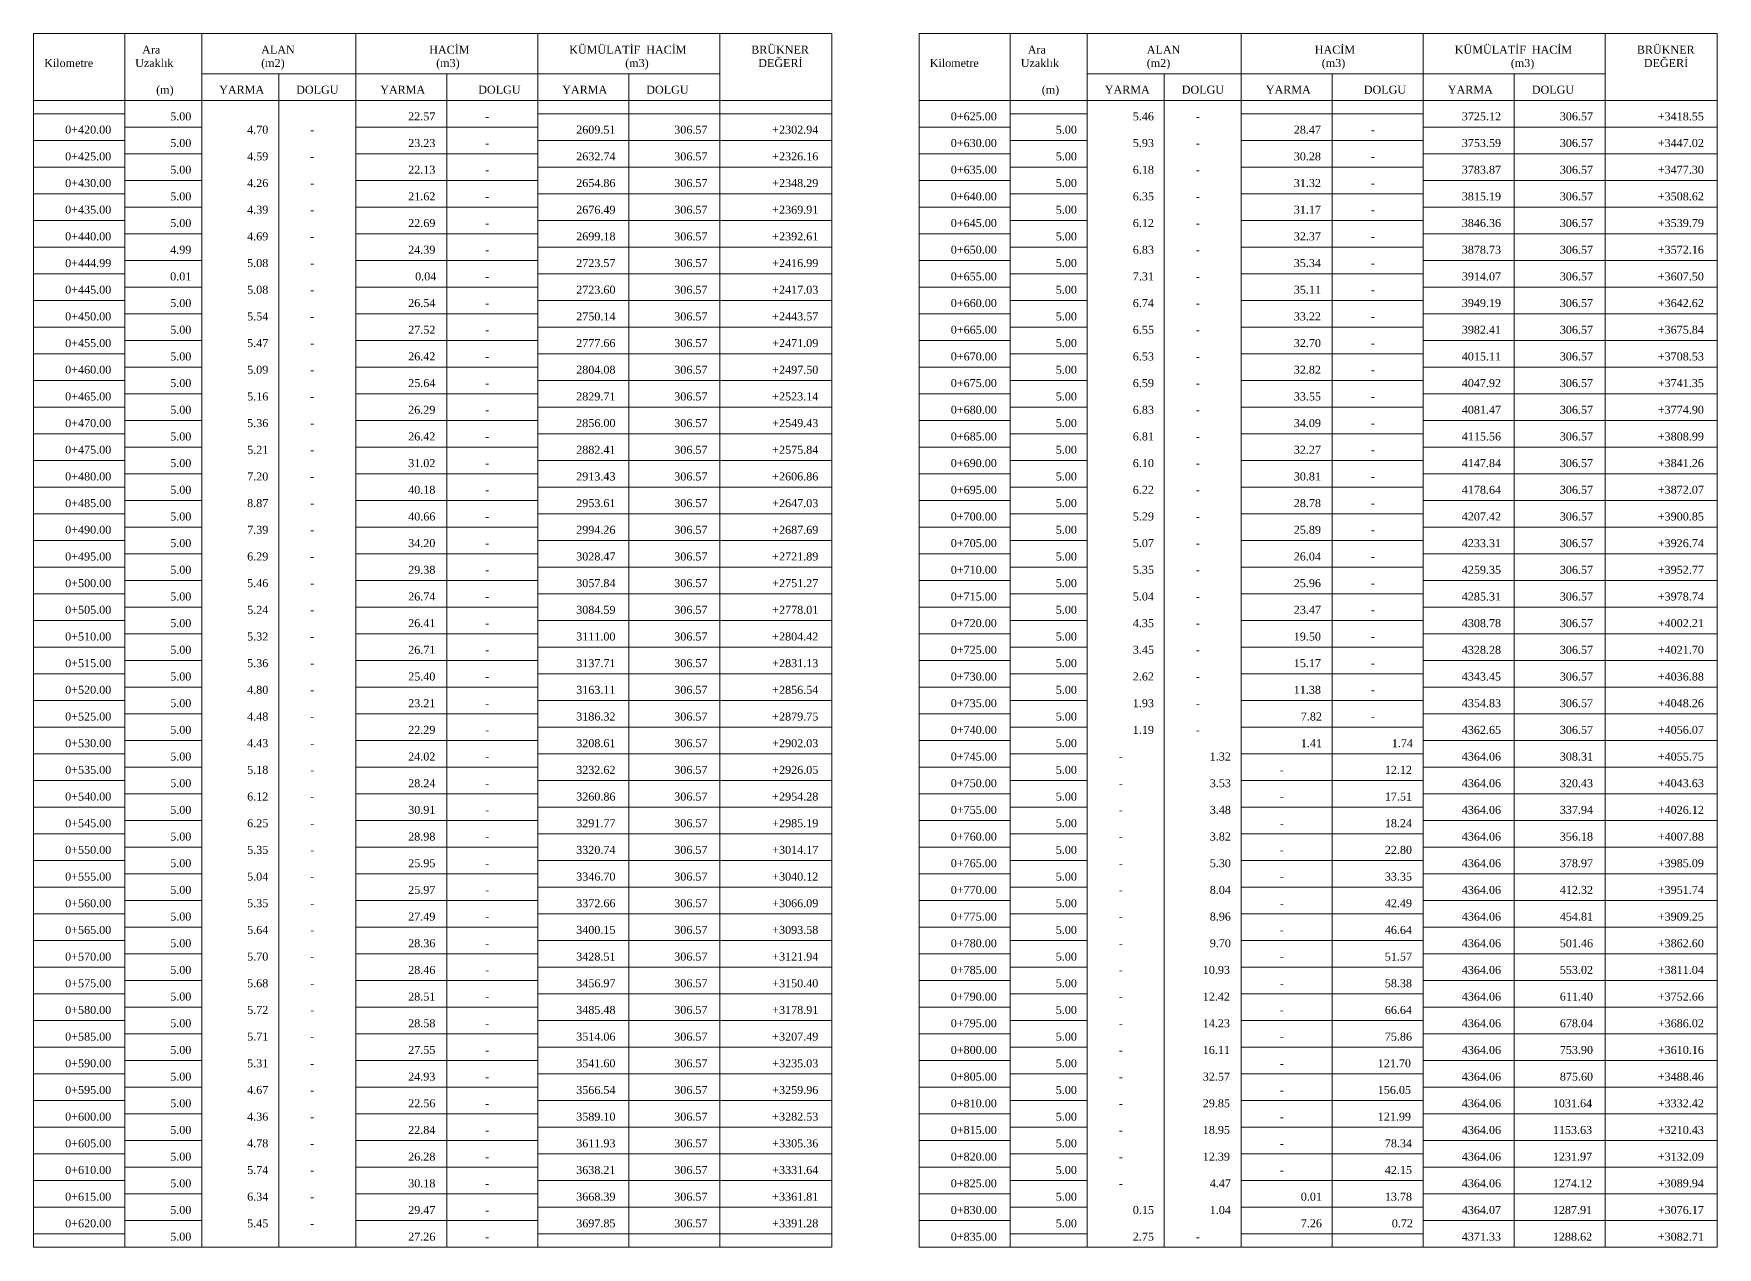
# Model space of a CAD drawing. Header units: metres. Extents: x 478603 to 489313, y 4282657 to 4289463.
# Drawn here: x 485288.6 to 485604.2, y 4286408.9 to 4286636.4 of the extents above; entities that cross this region are included whole.
import ezdxf

# ---------------------------------------------------------------- set-up
doc = ezdxf.new("R2010")
doc.units = ezdxf.units.M
for name, color, linetype, lineweight in [('TB_C', 96, 'Continuous', 0), ('TB_M', 18, 'Continuous', 0), ('TB_R', 1, 'Continuous', 0)]:
    doc.layers.add(name, color=color, linetype=linetype, lineweight=lineweight)
doc.styles.get("Standard").update_dxf_attribs({"font": 'times.ttf'})

msp = doc.modelspace()

# ---------------------------------------------------------------- linework, layer by layer
at = {"layer": 'TB_C'}
for p, q in [((485288.57, 4286636.44), (485438.2, 4286636.44)), ((485288.57, 4286636.44), (485288.57, 4286408.94)), ((485305.64, 4286636.44), (485305.64, 4286408.94)), ((485320.07, 4286636.44), (485320.07, 4286408.94)), ((485348.95, 4286636.44), (485348.95, 4286408.94)), ((485383.07, 4286636.44), (485383.07, 4286408.94)), ((485417.2, 4286636.44), (485417.2, 4286408.94)), ((485438.2, 4286636.44), (485438.2, 4286408.94)), ((485454.6, 4286636.44), (485604.23, 4286636.44)), ((485454.6, 4286636.44), (485454.6, 4286408.94)), ((485471.67, 4286636.44), (485471.67, 4286408.94)), ((485486.1, 4286636.44), (485486.1, 4286408.94)), ((485514.98, 4286636.44), (485514.98, 4286408.94)), ((485549.1, 4286636.44), (485549.1, 4286408.94)), ((485583.23, 4286636.44), (485583.23, 4286408.94)), ((485604.23, 4286636.44), (485604.23, 4286408.94)), ((485320.07, 4286628.94), (485417.2, 4286628.94)), ((485334.51, 4286628.94), (485334.51, 4286408.94)), ((485366.01, 4286628.94), (485366.01, 4286408.94)), ((485400.14, 4286628.94), (485400.14, 4286408.94)), ((485486.1, 4286628.94), (485583.23, 4286628.94)), ((485500.54, 4286628.94), (485500.54, 4286408.94)), ((485532.04, 4286628.94), (485532.04, 4286408.94)), ((485566.17, 4286628.94), (485566.17, 4286408.94)), ((485288.57, 4286623.94), (485438.2, 4286623.94)), ((485288.57, 4286621.44), (485305.64, 4286621.44)), ((485383.07, 4286621.44), (485438.2, 4286621.44)), ((485454.6, 4286623.94), (485604.23, 4286623.94)), ((485471.67, 4286621.44), (485486.1, 4286621.44)), ((485514.98, 4286621.44), (485549.1, 4286621.44)), ((485305.64, 4286618.94), (485320.07, 4286618.94)), ((485348.95, 4286618.94), (485383.07, 4286618.94)), ((485454.6, 4286618.94), (485471.67, 4286618.94)), ((485549.1, 4286618.94), (485604.23, 4286618.94)), ((485288.57, 4286616.44), (485305.64, 4286616.44)), ((485383.07, 4286616.44), (485438.2, 4286616.44)), ((485471.67, 4286616.44), (485486.1, 4286616.44)), ((485514.98, 4286616.44), (485549.1, 4286616.44)), ((485305.64, 4286613.94), (485320.07, 4286613.94)), ((485348.95, 4286613.94), (485383.07, 4286613.94)), ((485454.6, 4286613.94), (485471.67, 4286613.94)), ((485549.1, 4286613.94), (485604.23, 4286613.94)), ((485288.57, 4286611.44), (485305.64, 4286611.44)), ((485305.64, 4286608.94), (485320.07, 4286608.94)), ((485348.95, 4286608.94), (485383.07, 4286608.94)), ((485383.07, 4286611.44), (485438.2, 4286611.44)), ((485454.6, 4286608.94), (485471.67, 4286608.94)), ((485471.67, 4286611.44), (485486.1, 4286611.44)), ((485514.98, 4286611.44), (485549.1, 4286611.44)), ((485549.1, 4286608.94), (485604.23, 4286608.94)), ((485288.57, 4286606.44), (485305.64, 4286606.44)), ((485383.07, 4286606.44), (485438.2, 4286606.44)), ((485471.67, 4286606.44), (485486.1, 4286606.44)), ((485514.98, 4286606.44), (485549.1, 4286606.44)), ((485305.64, 4286603.94), (485320.07, 4286603.94)), ((485348.95, 4286603.94), (485383.07, 4286603.94)), ((485454.6, 4286603.94), (485471.67, 4286603.94)), ((485549.1, 4286603.94), (485604.23, 4286603.94)), ((485288.57, 4286601.44), (485305.64, 4286601.44)), ((485383.07, 4286601.44), (485438.2, 4286601.44)), ((485471.67, 4286601.44), (485486.1, 4286601.44)), ((485514.98, 4286601.44), (485549.1, 4286601.44)), ((485288.57, 4286596.44), (485305.64, 4286596.44)), ((485305.64, 4286598.94), (485320.07, 4286598.94)), ((485348.95, 4286598.94), (485383.07, 4286598.94)), ((485383.07, 4286596.44), (485438.2, 4286596.44)), ((485454.6, 4286598.94), (485471.67, 4286598.94)), ((485471.67, 4286596.44), (485486.1, 4286596.44)), ((485514.98, 4286596.44), (485549.1, 4286596.44)), ((485549.1, 4286598.94), (485604.23, 4286598.94)), ((485305.64, 4286593.94), (485320.07, 4286593.94)), ((485348.95, 4286593.94), (485383.07, 4286593.94)), ((485454.6, 4286593.94), (485471.67, 4286593.94)), ((485549.1, 4286593.94), (485604.23, 4286593.94)), ((485288.57, 4286591.44), (485305.64, 4286591.44)), ((485383.07, 4286591.44), (485438.2, 4286591.44)), ((485471.67, 4286591.44), (485486.1, 4286591.44)), ((485514.98, 4286591.44), (485549.1, 4286591.44)), ((485305.64, 4286588.94), (485320.07, 4286588.94)), ((485348.95, 4286588.94), (485383.07, 4286588.94)), ((485454.6, 4286588.94), (485471.67, 4286588.94)), ((485549.1, 4286588.94), (485604.23, 4286588.94)), ((485288.57, 4286586.44), (485305.64, 4286586.44)), ((485305.64, 4286583.94), (485320.07, 4286583.94)), ((485348.95, 4286583.94), (485383.07, 4286583.94)), ((485383.07, 4286586.44), (485438.2, 4286586.44)), ((485454.6, 4286583.94), (485471.67, 4286583.94)), ((485471.67, 4286586.44), (485486.1, 4286586.44)), ((485514.98, 4286586.44), (485549.1, 4286586.44)), ((485549.1, 4286583.94), (485604.23, 4286583.94)), ((485288.57, 4286581.44), (485305.64, 4286581.44)), ((485383.07, 4286581.44), (485438.2, 4286581.44)), ((485471.67, 4286581.44), (485486.1, 4286581.44)), ((485514.98, 4286581.44), (485549.1, 4286581.44)), ((485305.64, 4286578.94), (485320.07, 4286578.94)), ((485348.95, 4286578.94), (485383.07, 4286578.94)), ((485454.6, 4286578.94), (485471.67, 4286578.94)), ((485549.1, 4286578.94), (485604.23, 4286578.94)), ((485288.57, 4286576.44), (485305.64, 4286576.44)), ((485383.07, 4286576.44), (485438.2, 4286576.44)), ((485471.67, 4286576.44), (485486.1, 4286576.44)), ((485514.98, 4286576.44), (485549.1, 4286576.44)), ((485288.57, 4286571.44), (485305.64, 4286571.44)), ((485305.64, 4286573.94), (485320.07, 4286573.94)), ((485348.95, 4286573.94), (485383.07, 4286573.94)), ((485383.07, 4286571.44), (485438.2, 4286571.44)), ((485454.6, 4286573.94), (485471.67, 4286573.94)), ((485471.67, 4286571.44), (485486.1, 4286571.44)), ((485514.98, 4286571.44), (485549.1, 4286571.44)), ((485549.1, 4286573.94), (485604.23, 4286573.94)), ((485305.64, 4286568.94), (485320.07, 4286568.94)), ((485348.95, 4286568.94), (485383.07, 4286568.94)), ((485454.6, 4286568.94), (485471.67, 4286568.94)), ((485549.1, 4286568.94), (485604.23, 4286568.94)), ((485288.57, 4286566.44), (485305.64, 4286566.44)), ((485383.07, 4286566.44), (485438.2, 4286566.44)), ((485471.67, 4286566.44), (485486.1, 4286566.44)), ((485514.98, 4286566.44), (485549.1, 4286566.44)), ((485288.57, 4286561.44), (485305.64, 4286561.44)), ((485305.64, 4286563.94), (485320.07, 4286563.94)), ((485348.95, 4286563.94), (485383.07, 4286563.94)), ((485383.07, 4286561.44), (485438.2, 4286561.44)), ((485454.6, 4286563.94), (485471.67, 4286563.94)), ((485471.67, 4286561.44), (485486.1, 4286561.44)), ((485514.98, 4286561.44), (485549.1, 4286561.44)), ((485549.1, 4286563.94), (485604.23, 4286563.94)), ((485305.64, 4286558.94), (485320.07, 4286558.94)), ((485348.95, 4286558.94), (485383.07, 4286558.94)), ((485454.6, 4286558.94), (485471.67, 4286558.94)), ((485549.1, 4286558.94), (485604.23, 4286558.94)), ((485288.57, 4286556.44), (485305.64, 4286556.44)), ((485383.07, 4286556.44), (485438.2, 4286556.44)), ((485471.67, 4286556.44), (485486.1, 4286556.44)), ((485514.98, 4286556.44), (485549.1, 4286556.44)), ((485305.64, 4286553.94), (485320.07, 4286553.94)), ((485348.95, 4286553.94), (485383.07, 4286553.94)), ((485454.6, 4286553.94), (485471.67, 4286553.94)), ((485549.1, 4286553.94), (485604.23, 4286553.94)), ((485288.57, 4286551.44), (485305.64, 4286551.44)), ((485305.64, 4286548.94), (485320.07, 4286548.94)), ((485348.95, 4286548.94), (485383.07, 4286548.94)), ((485383.07, 4286551.44), (485438.2, 4286551.44)), ((485454.6, 4286548.94), (485471.67, 4286548.94)), ((485471.67, 4286551.44), (485486.1, 4286551.44)), ((485514.98, 4286551.44), (485549.1, 4286551.44)), ((485549.1, 4286548.94), (485604.23, 4286548.94)), ((485288.57, 4286546.44), (485305.64, 4286546.44)), ((485383.07, 4286546.44), (485438.2, 4286546.44)), ((485471.67, 4286546.44), (485486.1, 4286546.44)), ((485514.98, 4286546.44), (485549.1, 4286546.44)), ((485305.64, 4286543.94), (485320.07, 4286543.94)), ((485348.95, 4286543.94), (485383.07, 4286543.94)), ((485454.6, 4286543.94), (485471.67, 4286543.94)), ((485549.1, 4286543.94), (485604.23, 4286543.94)), ((485288.57, 4286541.44), (485305.64, 4286541.44)), ((485383.07, 4286541.44), (485438.2, 4286541.44)), ((485471.67, 4286541.44), (485486.1, 4286541.44)), ((485514.98, 4286541.44), (485549.1, 4286541.44)), ((485288.57, 4286536.44), (485305.64, 4286536.44)), ((485305.64, 4286538.94), (485320.07, 4286538.94)), ((485348.95, 4286538.94), (485383.07, 4286538.94)), ((485383.07, 4286536.44), (485438.2, 4286536.44)), ((485454.6, 4286538.94), (485471.67, 4286538.94)), ((485471.67, 4286536.44), (485486.1, 4286536.44)), ((485514.98, 4286536.44), (485549.1, 4286536.44)), ((485549.1, 4286538.94), (485604.23, 4286538.94)), ((485305.64, 4286533.94), (485320.07, 4286533.94)), ((485348.95, 4286533.94), (485383.07, 4286533.94)), ((485454.6, 4286533.94), (485471.67, 4286533.94)), ((485549.1, 4286533.94), (485604.23, 4286533.94)), ((485288.57, 4286531.44), (485305.64, 4286531.44)), ((485383.07, 4286531.44), (485438.2, 4286531.44)), ((485471.67, 4286531.44), (485486.1, 4286531.44)), ((485514.98, 4286531.44), (485549.1, 4286531.44)), ((485305.64, 4286528.94), (485320.07, 4286528.94)), ((485348.95, 4286528.94), (485383.07, 4286528.94)), ((485454.6, 4286528.94), (485471.67, 4286528.94)), ((485549.1, 4286528.94), (485604.23, 4286528.94)), ((485288.57, 4286526.44), (485305.64, 4286526.44)), ((485305.64, 4286523.94), (485320.07, 4286523.94)), ((485348.95, 4286523.94), (485383.07, 4286523.94)), ((485383.07, 4286526.44), (485438.2, 4286526.44)), ((485454.6, 4286523.94), (485471.67, 4286523.94)), ((485471.67, 4286526.44), (485486.1, 4286526.44)), ((485514.98, 4286526.44), (485549.1, 4286526.44)), ((485549.1, 4286523.94), (485604.23, 4286523.94)), ((485288.57, 4286521.44), (485305.64, 4286521.44)), ((485383.07, 4286521.44), (485438.2, 4286521.44)), ((485471.67, 4286521.44), (485486.1, 4286521.44)), ((485514.98, 4286521.44), (485549.1, 4286521.44)), ((485305.64, 4286518.94), (485320.07, 4286518.94)), ((485348.95, 4286518.94), (485383.07, 4286518.94)), ((485454.6, 4286518.94), (485471.67, 4286518.94)), ((485549.1, 4286518.94), (485604.23, 4286518.94)), ((485288.57, 4286516.44), (485305.64, 4286516.44)), ((485383.07, 4286516.44), (485438.2, 4286516.44)), ((485471.67, 4286516.44), (485486.1, 4286516.44)), ((485514.98, 4286516.44), (485549.1, 4286516.44)), ((485288.57, 4286511.44), (485305.64, 4286511.44)), ((485305.64, 4286513.94), (485320.07, 4286513.94)), ((485348.95, 4286513.94), (485383.07, 4286513.94)), ((485383.07, 4286511.44), (485438.2, 4286511.44)), ((485454.6, 4286513.94), (485471.67, 4286513.94)), ((485471.67, 4286511.44), (485486.1, 4286511.44)), ((485514.98, 4286511.44), (485549.1, 4286511.44)), ((485549.1, 4286513.94), (485604.23, 4286513.94)), ((485305.64, 4286508.94), (485320.07, 4286508.94)), ((485348.95, 4286508.94), (485383.07, 4286508.94)), ((485454.6, 4286508.94), (485471.67, 4286508.94)), ((485549.1, 4286508.94), (485604.23, 4286508.94)), ((485288.57, 4286506.44), (485305.64, 4286506.44)), ((485383.07, 4286506.44), (485438.2, 4286506.44)), ((485471.67, 4286506.44), (485486.1, 4286506.44)), ((485514.98, 4286506.44), (485549.1, 4286506.44)), ((485288.57, 4286501.44), (485305.64, 4286501.44)), ((485305.64, 4286503.94), (485320.07, 4286503.94)), ((485348.95, 4286503.94), (485383.07, 4286503.94)), ((485383.07, 4286501.44), (485438.2, 4286501.44)), ((485454.6, 4286503.94), (485471.67, 4286503.94)), ((485471.67, 4286501.44), (485486.1, 4286501.44)), ((485514.98, 4286501.44), (485549.1, 4286501.44)), ((485549.1, 4286503.94), (485604.23, 4286503.94)), ((485305.64, 4286498.94), (485320.07, 4286498.94)), ((485348.95, 4286498.94), (485383.07, 4286498.94)), ((485454.6, 4286498.94), (485471.67, 4286498.94)), ((485549.1, 4286498.94), (485604.23, 4286498.94)), ((485288.57, 4286496.44), (485305.64, 4286496.44)), ((485383.07, 4286496.44), (485438.2, 4286496.44)), ((485471.67, 4286496.44), (485486.1, 4286496.44)), ((485514.98, 4286496.44), (485549.1, 4286496.44)), ((485305.64, 4286493.94), (485320.07, 4286493.94)), ((485348.95, 4286493.94), (485383.07, 4286493.94)), ((485454.6, 4286493.94), (485471.67, 4286493.94)), ((485549.1, 4286493.94), (485604.23, 4286493.94)), ((485288.57, 4286491.44), (485305.64, 4286491.44)), ((485305.64, 4286488.94), (485320.07, 4286488.94)), ((485348.95, 4286488.94), (485383.07, 4286488.94)), ((485383.07, 4286491.44), (485438.2, 4286491.44)), ((485454.6, 4286488.94), (485471.67, 4286488.94)), ((485471.67, 4286491.44), (485486.1, 4286491.44)), ((485514.98, 4286491.44), (485549.1, 4286491.44)), ((485549.1, 4286488.94), (485604.23, 4286488.94)), ((485288.57, 4286486.44), (485305.64, 4286486.44)), ((485383.07, 4286486.44), (485438.2, 4286486.44)), ((485471.67, 4286486.44), (485486.1, 4286486.44)), ((485514.98, 4286486.44), (485549.1, 4286486.44)), ((485305.64, 4286483.94), (485320.07, 4286483.94)), ((485348.95, 4286483.94), (485383.07, 4286483.94)), ((485454.6, 4286483.94), (485471.67, 4286483.94)), ((485549.1, 4286483.94), (485604.23, 4286483.94)), ((485288.57, 4286481.44), (485305.64, 4286481.44)), ((485383.07, 4286481.44), (485438.2, 4286481.44)), ((485471.67, 4286481.44), (485486.1, 4286481.44)), ((485514.98, 4286481.44), (485549.1, 4286481.44)), ((485288.57, 4286476.44), (485305.64, 4286476.44)), ((485305.64, 4286478.94), (485320.07, 4286478.94)), ((485348.95, 4286478.94), (485383.07, 4286478.94)), ((485383.07, 4286476.44), (485438.2, 4286476.44)), ((485454.6, 4286478.94), (485471.67, 4286478.94)), ((485471.67, 4286476.44), (485486.1, 4286476.44)), ((485514.98, 4286476.44), (485549.1, 4286476.44)), ((485549.1, 4286478.94), (485604.23, 4286478.94)), ((485305.64, 4286473.94), (485320.07, 4286473.94)), ((485348.95, 4286473.94), (485383.07, 4286473.94)), ((485454.6, 4286473.94), (485471.67, 4286473.94)), ((485549.1, 4286473.94), (485604.23, 4286473.94)), ((485288.57, 4286471.44), (485305.64, 4286471.44)), ((485383.07, 4286471.44), (485438.2, 4286471.44)), ((485471.67, 4286471.44), (485486.1, 4286471.44)), ((485514.98, 4286471.44), (485549.1, 4286471.44)), ((485305.64, 4286468.94), (485320.07, 4286468.94)), ((485348.95, 4286468.94), (485383.07, 4286468.94)), ((485454.6, 4286468.94), (485471.67, 4286468.94)), ((485549.1, 4286468.94), (485604.23, 4286468.94)), ((485288.57, 4286466.44), (485305.64, 4286466.44)), ((485305.64, 4286463.94), (485320.07, 4286463.94)), ((485348.95, 4286463.94), (485383.07, 4286463.94)), ((485383.07, 4286466.44), (485438.2, 4286466.44)), ((485454.6, 4286463.94), (485471.67, 4286463.94)), ((485471.67, 4286466.44), (485486.1, 4286466.44)), ((485514.98, 4286466.44), (485549.1, 4286466.44)), ((485549.1, 4286463.94), (485604.23, 4286463.94)), ((485288.57, 4286461.44), (485305.64, 4286461.44)), ((485383.07, 4286461.44), (485438.2, 4286461.44)), ((485471.67, 4286461.44), (485486.1, 4286461.44)), ((485514.98, 4286461.44), (485549.1, 4286461.44)), ((485305.64, 4286458.94), (485320.07, 4286458.94)), ((485348.95, 4286458.94), (485383.07, 4286458.94)), ((485454.6, 4286458.94), (485471.67, 4286458.94)), ((485549.1, 4286458.94), (485604.23, 4286458.94)), ((485288.57, 4286456.44), (485305.64, 4286456.44)), ((485383.07, 4286456.44), (485438.2, 4286456.44)), ((485471.67, 4286456.44), (485486.1, 4286456.44)), ((485514.98, 4286456.44), (485549.1, 4286456.44)), ((485288.57, 4286451.44), (485305.64, 4286451.44)), ((485305.64, 4286453.94), (485320.07, 4286453.94)), ((485348.95, 4286453.94), (485383.07, 4286453.94)), ((485383.07, 4286451.44), (485438.2, 4286451.44)), ((485454.6, 4286453.94), (485471.67, 4286453.94)), ((485471.67, 4286451.44), (485486.1, 4286451.44)), ((485514.98, 4286451.44), (485549.1, 4286451.44)), ((485549.1, 4286453.94), (485604.23, 4286453.94)), ((485305.64, 4286448.94), (485320.07, 4286448.94)), ((485348.95, 4286448.94), (485383.07, 4286448.94)), ((485454.6, 4286448.94), (485471.67, 4286448.94)), ((485549.1, 4286448.94), (485604.23, 4286448.94)), ((485288.57, 4286446.44), (485305.64, 4286446.44)), ((485383.07, 4286446.44), (485438.2, 4286446.44)), ((485471.67, 4286446.44), (485486.1, 4286446.44)), ((485514.98, 4286446.44), (485549.1, 4286446.44)), ((485288.57, 4286441.44), (485305.64, 4286441.44)), ((485305.64, 4286443.94), (485320.07, 4286443.94)), ((485348.95, 4286443.94), (485383.07, 4286443.94)), ((485383.07, 4286441.44), (485438.2, 4286441.44)), ((485454.6, 4286443.94), (485471.67, 4286443.94)), ((485471.67, 4286441.44), (485486.1, 4286441.44)), ((485514.98, 4286441.44), (485549.1, 4286441.44)), ((485549.1, 4286443.94), (485604.23, 4286443.94)), ((485305.64, 4286438.94), (485320.07, 4286438.94)), ((485348.95, 4286438.94), (485383.07, 4286438.94)), ((485454.6, 4286438.94), (485471.67, 4286438.94)), ((485549.1, 4286438.94), (485604.23, 4286438.94)), ((485288.57, 4286436.44), (485305.64, 4286436.44)), ((485383.07, 4286436.44), (485438.2, 4286436.44)), ((485471.67, 4286436.44), (485486.1, 4286436.44)), ((485514.98, 4286436.44), (485549.1, 4286436.44)), ((485305.64, 4286433.94), (485320.07, 4286433.94)), ((485348.95, 4286433.94), (485383.07, 4286433.94)), ((485454.6, 4286433.94), (485471.67, 4286433.94)), ((485549.1, 4286433.94), (485604.23, 4286433.94)), ((485288.57, 4286431.44), (485305.64, 4286431.44)), ((485305.64, 4286428.94), (485320.07, 4286428.94)), ((485348.95, 4286428.94), (485383.07, 4286428.94)), ((485383.07, 4286431.44), (485438.2, 4286431.44)), ((485454.6, 4286428.94), (485471.67, 4286428.94)), ((485471.67, 4286431.44), (485486.1, 4286431.44)), ((485514.98, 4286431.44), (485549.1, 4286431.44)), ((485549.1, 4286428.94), (485604.23, 4286428.94)), ((485288.57, 4286426.44), (485305.64, 4286426.44)), ((485383.07, 4286426.44), (485438.2, 4286426.44)), ((485471.67, 4286426.44), (485486.1, 4286426.44)), ((485514.98, 4286426.44), (485549.1, 4286426.44)), ((485305.64, 4286423.94), (485320.07, 4286423.94)), ((485348.95, 4286423.94), (485383.07, 4286423.94)), ((485454.6, 4286423.94), (485471.67, 4286423.94)), ((485549.1, 4286423.94), (485604.23, 4286423.94)), ((485288.57, 4286421.44), (485305.64, 4286421.44)), ((485383.07, 4286421.44), (485438.2, 4286421.44)), ((485471.67, 4286421.44), (485486.1, 4286421.44)), ((485514.98, 4286421.44), (485549.1, 4286421.44)), ((485288.57, 4286416.44), (485305.64, 4286416.44)), ((485305.64, 4286418.94), (485320.07, 4286418.94)), ((485348.95, 4286418.94), (485383.07, 4286418.94)), ((485383.07, 4286416.44), (485438.2, 4286416.44)), ((485454.6, 4286418.94), (485471.67, 4286418.94)), ((485471.67, 4286416.44), (485486.1, 4286416.44)), ((485514.98, 4286416.44), (485549.1, 4286416.44)), ((485549.1, 4286418.94), (485604.23, 4286418.94)), ((485305.64, 4286413.94), (485320.07, 4286413.94)), ((485348.95, 4286413.94), (485383.07, 4286413.94)), ((485454.6, 4286413.94), (485471.67, 4286413.94)), ((485549.1, 4286413.94), (485604.23, 4286413.94)), ((485288.57, 4286411.44), (485305.64, 4286411.44)), ((485383.07, 4286411.44), (485438.2, 4286411.44)), ((485471.67, 4286411.44), (485486.1, 4286411.44)), ((485514.98, 4286411.44), (485549.1, 4286411.44)), ((485288.57, 4286408.94), (485438.2, 4286408.94)), ((485454.6, 4286408.94), (485604.23, 4286408.94))]:
    msp.add_line(p, q, dxfattribs=at)

# ---------------------------------------------------------------- texts
at = {"layer": 'TB_M'}
for s, p in [('Ara', (485308.92, 4286632.69)), ('ALAN', (485331.23, 4286632.69)), ('HACİM', (485362.73, 4286632.69)), ('KÜMÜLATİF', (485388.98, 4286632.69)), ('HACİM', (485403.42, 4286632.69)), ('BRÜKNER', (485423.1, 4286632.69)), ('Ara', (485474.95, 4286632.69)), ('ALAN', (485497.26, 4286632.69)), ('HACİM', (485528.76, 4286632.69)), ('KÜMÜLATİF', (485555.01, 4286632.69)), ('HACİM', (485569.45, 4286632.69)), ('BRÜKNER', (485589.14, 4286632.69)), ('Kilometre', (485290.54, 4286630.19)), ('Uzaklık', (485307.6, 4286630.19)), ('(m2)', (485331.23, 4286630.19)), ('(m3)', (485364.04, 4286630.19)), ('(m3)', (485399.48, 4286630.19)), ('DEĞERİ', (485424.42, 4286630.19)), ('Kilometre', (485456.57, 4286630.19)), ('Uzaklık', (485473.64, 4286630.19)), ('(m2)', (485497.26, 4286630.19)), ('(m3)', (485530.07, 4286630.19)), ('(m3)', (485565.51, 4286630.19)), ('DEĞERİ', (485590.45, 4286630.19)), ('(m)', (485311.54, 4286625.19)), ('YARMA', (485323.35, 4286625.19)), ('DOLGU', (485337.79, 4286625.19)), ('YARMA', (485353.54, 4286625.19)), ('DOLGU', (485371.92, 4286625.19)), ('YARMA', (485387.67, 4286625.19)), ('DOLGU', (485403.42, 4286625.19)), ('(m)', (485477.57, 4286625.19)), ('YARMA', (485489.39, 4286625.19)), ('DOLGU', (485503.82, 4286625.19)), ('YARMA', (485519.57, 4286625.19)), ('DOLGU', (485537.95, 4286625.19)), ('YARMA', (485553.7, 4286625.19)), ('DOLGU', (485569.45, 4286625.19)), ('0+625.00', (485460.51, 4286620.19)), ('0+420.00', (485294.48, 4286617.69)), ('-', (485340.42, 4286617.69)), ('-', (485373.23, 4286620.19)), ('-', (485506.45, 4286620.19)), ('-', (485539.26, 4286617.69)), ('-', (485373.23, 4286615.19)), ('0+630.00', (485460.51, 4286615.19)), ('-', (485506.45, 4286615.19)), ('0+425.00', (485294.48, 4286612.69)), ('-', (485340.42, 4286612.69)), ('-', (485539.26, 4286612.69)), ('0+430.00', (485294.48, 4286607.69)), ('-', (485373.23, 4286610.19)), ('0+635.00', (485460.51, 4286610.19)), ('-', (485506.45, 4286610.19)), ('-', (485340.42, 4286607.69)), ('-', (485373.23, 4286605.19)), ('0+640.00', (485460.51, 4286605.19)), ('-', (485506.45, 4286605.19)), ('-', (485539.26, 4286607.69)), ('0+435.00', (485294.48, 4286602.69)), ('-', (485340.42, 4286602.69)), ('-', (485539.26, 4286602.69)), ('-', (485373.23, 4286600.19)), ('0+645.00', (485460.51, 4286600.19)), ('-', (485506.45, 4286600.19)), ('0+440.00', (485294.48, 4286597.69)), ('-', (485340.42, 4286597.69)), ('0+650.00', (485460.51, 4286595.19)), ('-', (485539.26, 4286597.69)), ('0+444.99', (485294.48, 4286592.69)), ('-', (485340.42, 4286592.69)), ('-', (485373.23, 4286595.19)), ('-', (485506.45, 4286595.19)), ('-', (485539.26, 4286592.69)), ('-', (485373.23, 4286590.19)), ('0+655.00', (485460.51, 4286590.19)), ('-', (485506.45, 4286590.19)), ('0+445.00', (485294.48, 4286587.69)), ('-', (485340.42, 4286587.69)), ('0+660.00', (485460.51, 4286585.19)), ('-', (485539.26, 4286587.69)), ('0+450.00', (485294.48, 4286582.69)), ('-', (485373.23, 4286585.19)), ('-', (485506.45, 4286585.19)), ('-', (485340.42, 4286582.69)), ('-', (485373.23, 4286580.19)), ('0+665.00', (485460.51, 4286580.19)), ('-', (485506.45, 4286580.19)), ('-', (485539.26, 4286582.69)), ('0+455.00', (485294.48, 4286577.69)), ('-', (485340.42, 4286577.69)), ('-', (485539.26, 4286577.69)), ('0+460.00', (485294.48, 4286572.69)), ('-', (485373.23, 4286575.19)), ('0+670.00', (485460.51, 4286575.19)), ('-', (485506.45, 4286575.19)), ('-', (485340.42, 4286572.69)), ('0+675.00', (485460.51, 4286570.19)), ('-', (485539.26, 4286572.69)), ('0+465.00', (485294.48, 4286567.69)), ('-', (485340.42, 4286567.69)), ('-', (485373.23, 4286570.19)), ('-', (485506.45, 4286570.19)), ('-', (485539.26, 4286567.69)), ('-', (485373.23, 4286565.19)), ('0+680.00', (485460.51, 4286565.19)), ('-', (485506.45, 4286565.19)), ('0+470.00', (485294.48, 4286562.69)), ('-', (485340.42, 4286562.69)), ('0+685.00', (485460.51, 4286560.19)), ('-', (485539.26, 4286562.69)), ('0+475.00', (485294.48, 4286557.69)), ('-', (485340.42, 4286557.69)), ('-', (485373.23, 4286560.19)), ('-', (485506.45, 4286560.19)), ('-', (485539.26, 4286557.69)), ('-', (485373.23, 4286555.19)), ('0+690.00', (485460.51, 4286555.19)), ('-', (485506.45, 4286555.19)), ('0+480.00', (485294.48, 4286552.69)), ('-', (485340.42, 4286552.69)), ('-', (485539.26, 4286552.69)), ('0+485.00', (485294.48, 4286547.69)), ('-', (485373.23, 4286550.19)), ('0+695.00', (485460.51, 4286550.19)), ('-', (485506.45, 4286550.19)), ('-', (485340.42, 4286547.69)), ('-', (485373.23, 4286545.19)), ('0+700.00', (485460.51, 4286545.19)), ('-', (485506.45, 4286545.19)), ('-', (485539.26, 4286547.69)), ('0+490.00', (485294.48, 4286542.69)), ('-', (485340.42, 4286542.69)), ('-', (485539.26, 4286542.69)), ('-', (485373.23, 4286540.19)), ('0+705.00', (485460.51, 4286540.19)), ('-', (485506.45, 4286540.19)), ('0+495.00', (485294.48, 4286537.69)), ('-', (485340.42, 4286537.69)), ('0+710.00', (485460.51, 4286535.19)), ('-', (485539.26, 4286537.69)), ('0+500.00', (485294.48, 4286532.69)), ('-', (485340.42, 4286532.69)), ('-', (485373.23, 4286535.19)), ('-', (485506.45, 4286535.19)), ('-', (485539.26, 4286532.69)), ('-', (485373.23, 4286530.19)), ('0+715.00', (485460.51, 4286530.19)), ('-', (485506.45, 4286530.19)), ('0+505.00', (485294.48, 4286527.69)), ('-', (485340.42, 4286527.69)), ('0+720.00', (485460.51, 4286525.19)), ('-', (485539.26, 4286527.69)), ('0+510.00', (485294.48, 4286522.69)), ('-', (485373.23, 4286525.19)), ('-', (485506.45, 4286525.19)), ('-', (485340.42, 4286522.69)), ('-', (485373.23, 4286520.19)), ('0+725.00', (485460.51, 4286520.19)), ('-', (485506.45, 4286520.19)), ('-', (485539.26, 4286522.69)), ('0+515.00', (485294.48, 4286517.69)), ('-', (485340.42, 4286517.69)), ('-', (485539.26, 4286517.69)), ('0+520.00', (485294.48, 4286512.69)), ('-', (485373.23, 4286515.19)), ('0+730.00', (485460.51, 4286515.19)), ('-', (485506.45, 4286515.19)), ('-', (485340.42, 4286512.69)), ('0+735.00', (485460.51, 4286510.19)), ('-', (485539.26, 4286512.69)), ('0+525.00', (485294.48, 4286507.69)), ('-', (485340.42, 4286507.69)), ('-', (485373.23, 4286510.19)), ('-', (485506.45, 4286510.19)), ('-', (485539.26, 4286507.69)), ('-', (485373.23, 4286505.19)), ('0+740.00', (485460.51, 4286505.19)), ('-', (485506.45, 4286505.19)), ('0+530.00', (485294.48, 4286502.69)), ('-', (485340.42, 4286502.69)), ('0+745.00', (485460.51, 4286500.19)), ('0+535.00', (485294.48, 4286497.69)), ('-', (485340.42, 4286497.69)), ('-', (485373.23, 4286500.19)), ('-', (485492.01, 4286500.19)), ('-', (485522.2, 4286497.69)), ('-', (485373.23, 4286495.19)), ('0+750.00', (485460.51, 4286495.19)), ('-', (485492.01, 4286495.19)), ('0+540.00', (485294.48, 4286492.69)), ('-', (485340.42, 4286492.69)), ('-', (485522.2, 4286492.69)), ('0+545.00', (485294.48, 4286487.69)), ('-', (485373.23, 4286490.19)), ('0+755.00', (485460.51, 4286490.19)), ('-', (485492.01, 4286490.19)), ('-', (485340.42, 4286487.69)), ('-', (485373.23, 4286485.19)), ('0+760.00', (485460.51, 4286485.19)), ('-', (485492.01, 4286485.19)), ('-', (485522.2, 4286487.69)), ('0+550.00', (485294.48, 4286482.69)), ('-', (485340.42, 4286482.69)), ('-', (485522.2, 4286482.69)), ('-', (485373.23, 4286480.19)), ('0+765.00', (485460.51, 4286480.19)), ('-', (485492.01, 4286480.19)), ('0+555.00', (485294.48, 4286477.69)), ('-', (485340.42, 4286477.69)), ('0+770.00', (485460.51, 4286475.19)), ('-', (485522.2, 4286477.69)), ('0+560.00', (485294.48, 4286472.69)), ('-', (485340.42, 4286472.69)), ('-', (485373.23, 4286475.19)), ('-', (485492.01, 4286475.19)), ('-', (485522.2, 4286472.69)), ('-', (485373.23, 4286470.19)), ('0+775.00', (485460.51, 4286470.19)), ('-', (485492.01, 4286470.19)), ('0+565.00', (485294.48, 4286467.69)), ('-', (485340.42, 4286467.69)), ('0+780.00', (485460.51, 4286465.19)), ('-', (485522.2, 4286467.69)), ('0+570.00', (485294.48, 4286462.69)), ('-', (485373.23, 4286465.19)), ('-', (485492.01, 4286465.19)), ('-', (485340.42, 4286462.69)), ('-', (485373.23, 4286460.19)), ('0+785.00', (485460.51, 4286460.19)), ('-', (485492.01, 4286460.19)), ('-', (485522.2, 4286462.69)), ('0+575.00', (485294.48, 4286457.69)), ('-', (485340.42, 4286457.69)), ('-', (485522.2, 4286457.69)), ('0+580.00', (485294.48, 4286452.69)), ('-', (485373.23, 4286455.19)), ('0+790.00', (485460.51, 4286455.19)), ('-', (485492.01, 4286455.19)), ('-', (485340.42, 4286452.69)), ('0+795.00', (485460.51, 4286450.19)), ('-', (485522.2, 4286452.69)), ('0+585.00', (485294.48, 4286447.69)), ('-', (485340.42, 4286447.69)), ('-', (485373.23, 4286450.19)), ('-', (485492.01, 4286450.19)), ('-', (485522.2, 4286447.69)), ('-', (485373.23, 4286445.19)), ('0+800.00', (485460.51, 4286445.19)), ('-', (485492.01, 4286445.19)), ('0+590.00', (485294.48, 4286442.69)), ('-', (485340.42, 4286442.69)), ('0+805.00', (485460.51, 4286440.19)), ('-', (485522.2, 4286442.69)), ('0+595.00', (485294.48, 4286437.69)), ('-', (485340.42, 4286437.69)), ('-', (485373.23, 4286440.19)), ('-', (485492.01, 4286440.19)), ('-', (485522.2, 4286437.69)), ('-', (485373.23, 4286435.19)), ('0+810.00', (485460.51, 4286435.19)), ('-', (485492.01, 4286435.19)), ('0+600.00', (485294.48, 4286432.69)), ('-', (485340.42, 4286432.69)), ('-', (485522.2, 4286432.69)), ('0+605.00', (485294.48, 4286427.69)), ('-', (485373.23, 4286430.19)), ('0+815.00', (485460.51, 4286430.19)), ('-', (485492.01, 4286430.19)), ('-', (485340.42, 4286427.69)), ('-', (485373.23, 4286425.19)), ('0+820.00', (485460.51, 4286425.19)), ('-', (485492.01, 4286425.19)), ('-', (485522.2, 4286427.69)), ('0+610.00', (485294.48, 4286422.69)), ('-', (485340.42, 4286422.69)), ('-', (485522.2, 4286422.69)), ('-', (485373.23, 4286420.19)), ('0+825.00', (485460.51, 4286420.19)), ('-', (485492.01, 4286420.19)), ('0+615.00', (485294.48, 4286417.69)), ('-', (485340.42, 4286417.69)), ('0+830.00', (485460.51, 4286415.19)), ('0+620.00', (485294.48, 4286412.69)), ('-', (485340.42, 4286412.69)), ('-', (485373.23, 4286415.19)), ('-', (485373.23, 4286410.19)), ('0+835.00', (485460.51, 4286410.19)), ('-', (485506.45, 4286410.19))]:
    msp.add_text(s, height=1.5, dxfattribs=at).set_placement(p)
at = {"layer": 'TB_R'}
for s, p in [('5.00', (485314.17, 4286620.19)), ('22.57', (485358.79, 4286620.19)), ('5.46', (485494.64, 4286620.19)), ('3725.12', (485556.32, 4286620.19)), ('306.57', (485574.7, 4286620.19)), ('+3418.55', (485593.07, 4286620.19)), ('4.70', (485328.6, 4286617.69)), ('2609.51', (485390.29, 4286617.69)), ('306.57', (485408.67, 4286617.69)), ('+2302.94', (485427.04, 4286617.69)), ('5.00', (485480.2, 4286617.69)), ('28.47', (485524.82, 4286617.69)), ('5.00', (485314.17, 4286615.19)), ('23.23', (485358.79, 4286615.19)), ('5.93', (485494.64, 4286615.19)), ('3753.59', (485556.32, 4286615.19)), ('306.57', (485574.7, 4286615.19)), ('+3447.02', (485593.07, 4286615.19)), ('4.59', (485328.6, 4286612.69)), ('2632.74', (485390.29, 4286612.69)), ('306.57', (485408.67, 4286612.69)), ('+2326.16', (485427.04, 4286612.69)), ('5.00', (485480.2, 4286612.69)), ('30.28', (485524.82, 4286612.69)), ('5.00', (485314.17, 4286610.19)), ('4.26', (485328.6, 4286607.69)), ('22.13', (485358.79, 4286610.19)), ('2654.86', (485390.29, 4286607.69)), ('306.57', (485408.67, 4286607.69)), ('+2348.29', (485427.04, 4286607.69)), ('5.00', (485480.2, 4286607.69)), ('6.18', (485494.64, 4286610.19)), ('31.32', (485524.82, 4286607.69)), ('3783.87', (485556.32, 4286610.19)), ('306.57', (485574.7, 4286610.19)), ('+3477.30', (485593.07, 4286610.19)), ('5.00', (485314.17, 4286605.19)), ('21.62', (485358.79, 4286605.19)), ('6.35', (485494.64, 4286605.19)), ('3815.19', (485556.32, 4286605.19)), ('306.57', (485574.7, 4286605.19)), ('+3508.62', (485593.07, 4286605.19)), ('4.39', (485328.6, 4286602.69)), ('2676.49', (485390.29, 4286602.69)), ('306.57', (485408.67, 4286602.69)), ('+2369.91', (485427.04, 4286602.69)), ('5.00', (485480.2, 4286602.69)), ('31.17', (485524.82, 4286602.69)), ('5.00', (485314.17, 4286600.19)), ('22.69', (485358.79, 4286600.19)), ('6.12', (485494.64, 4286600.19)), ('3846.36', (485556.32, 4286600.19)), ('306.57', (485574.7, 4286600.19)), ('+3539.79', (485593.07, 4286600.19)), ('4.99', (485314.17, 4286595.19)), ('4.69', (485328.6, 4286597.69)), ('24.39', (485358.79, 4286595.19)), ('2699.18', (485390.29, 4286597.69)), ('306.57', (485408.67, 4286597.69)), ('+2392.61', (485427.04, 4286597.69)), ('5.00', (485480.2, 4286597.69)), ('6.83', (485494.64, 4286595.19)), ('32.37', (485524.82, 4286597.69)), ('3878.73', (485556.32, 4286595.19)), ('306.57', (485574.7, 4286595.19)), ('+3572.16', (485593.07, 4286595.19)), ('5.08', (485328.6, 4286592.69)), ('2723.57', (485390.29, 4286592.69)), ('306.57', (485408.67, 4286592.69)), ('+2416.99', (485427.04, 4286592.69)), ('5.00', (485480.2, 4286592.69)), ('35.34', (485524.82, 4286592.69)), ('0.01', (485314.17, 4286590.19)), ('0.04', (485360.1, 4286590.19)), ('7.31', (485494.64, 4286590.19)), ('3914.07', (485556.32, 4286590.19)), ('306.57', (485574.7, 4286590.19)), ('+3607.50', (485593.07, 4286590.19)), ('5.00', (485314.17, 4286585.19)), ('5.08', (485328.6, 4286587.69)), ('26.54', (485358.79, 4286585.19)), ('2723.60', (485390.29, 4286587.69)), ('306.57', (485408.67, 4286587.69)), ('+2417.03', (485427.04, 4286587.69)), ('5.00', (485480.2, 4286587.69)), ('6.74', (485494.64, 4286585.19)), ('35.11', (485524.82, 4286587.69)), ('3949.19', (485556.32, 4286585.19)), ('306.57', (485574.7, 4286585.19)), ('+3642.62', (485593.07, 4286585.19)), ('5.54', (485328.6, 4286582.69)), ('2750.14', (485390.29, 4286582.69)), ('306.57', (485408.67, 4286582.69)), ('+2443.57', (485427.04, 4286582.69)), ('5.00', (485480.2, 4286582.69)), ('33.22', (485524.82, 4286582.69)), ('5.00', (485314.17, 4286580.19)), ('27.52', (485358.79, 4286580.19)), ('6.55', (485494.64, 4286580.19)), ('3982.41', (485556.32, 4286580.19)), ('306.57', (485574.7, 4286580.19)), ('+3675.84', (485593.07, 4286580.19)), ('5.47', (485328.6, 4286577.69)), ('2777.66', (485390.29, 4286577.69)), ('306.57', (485408.67, 4286577.69)), ('+2471.09', (485427.04, 4286577.69)), ('5.00', (485480.2, 4286577.69)), ('32.70', (485524.82, 4286577.69)), ('5.00', (485314.17, 4286575.19)), ('5.09', (485328.6, 4286572.69)), ('26.42', (485358.79, 4286575.19)), ('2804.08', (485390.29, 4286572.69)), ('306.57', (485408.67, 4286572.69)), ('+2497.50', (485427.04, 4286572.69)), ('5.00', (485480.2, 4286572.69)), ('6.53', (485494.64, 4286575.19)), ('32.82', (485524.82, 4286572.69)), ('4015.11', (485556.32, 4286575.19)), ('306.57', (485574.7, 4286575.19)), ('+3708.53', (485593.07, 4286575.19)), ('5.00', (485314.17, 4286570.19)), ('25.64', (485358.79, 4286570.19)), ('6.59', (485494.64, 4286570.19)), ('4047.92', (485556.32, 4286570.19)), ('306.57', (485574.7, 4286570.19)), ('+3741.35', (485593.07, 4286570.19)), ('5.16', (485328.6, 4286567.69)), ('2829.71', (485390.29, 4286567.69)), ('306.57', (485408.67, 4286567.69)), ('+2523.14', (485427.04, 4286567.69)), ('5.00', (485480.2, 4286567.69)), ('33.55', (485524.82, 4286567.69)), ('5.00', (485314.17, 4286565.19)), ('26.29', (485358.79, 4286565.19)), ('6.83', (485494.64, 4286565.19)), ('4081.47', (485556.32, 4286565.19)), ('306.57', (485574.7, 4286565.19)), ('+3774.90', (485593.07, 4286565.19)), ('5.00', (485314.17, 4286560.19)), ('5.36', (485328.6, 4286562.69)), ('26.42', (485358.79, 4286560.19)), ('2856.00', (485390.29, 4286562.69)), ('306.57', (485408.67, 4286562.69)), ('+2549.43', (485427.04, 4286562.69)), ('5.00', (485480.2, 4286562.69)), ('6.81', (485494.64, 4286560.19)), ('34.09', (485524.82, 4286562.69)), ('4115.56', (485556.32, 4286560.19)), ('306.57', (485574.7, 4286560.19)), ('+3808.99', (485593.07, 4286560.19)), ('5.21', (485328.6, 4286557.69)), ('2882.41', (485390.29, 4286557.69)), ('306.57', (485408.67, 4286557.69)), ('+2575.84', (485427.04, 4286557.69)), ('5.00', (485480.2, 4286557.69)), ('32.27', (485524.82, 4286557.69)), ('5.00', (485314.17, 4286555.19)), ('31.02', (485358.79, 4286555.19)), ('6.10', (485494.64, 4286555.19)), ('4147.84', (485556.32, 4286555.19)), ('306.57', (485574.7, 4286555.19)), ('+3841.26', (485593.07, 4286555.19)), ('7.20', (485328.6, 4286552.69)), ('2913.43', (485390.29, 4286552.69)), ('306.57', (485408.67, 4286552.69)), ('+2606.86', (485427.04, 4286552.69)), ('5.00', (485480.2, 4286552.69)), ('30.81', (485524.82, 4286552.69)), ('5.00', (485314.17, 4286550.19)), ('8.87', (485328.6, 4286547.69)), ('40.18', (485358.79, 4286550.19)), ('2953.61', (485390.29, 4286547.69)), ('306.57', (485408.67, 4286547.69)), ('+2647.03', (485427.04, 4286547.69)), ('5.00', (485480.2, 4286547.69)), ('6.22', (485494.64, 4286550.19)), ('28.78', (485524.82, 4286547.69)), ('4178.64', (485556.32, 4286550.19)), ('306.57', (485574.7, 4286550.19)), ('+3872.07', (485593.07, 4286550.19)), ('5.00', (485314.17, 4286545.19)), ('40.66', (485358.79, 4286545.19)), ('5.29', (485494.64, 4286545.19)), ('4207.42', (485556.32, 4286545.19)), ('306.57', (485574.7, 4286545.19)), ('+3900.85', (485593.07, 4286545.19)), ('7.39', (485328.6, 4286542.69)), ('2994.26', (485390.29, 4286542.69)), ('306.57', (485408.67, 4286542.69)), ('+2687.69', (485427.04, 4286542.69)), ('5.00', (485480.2, 4286542.69)), ('25.89', (485524.82, 4286542.69)), ('5.00', (485314.17, 4286540.19)), ('34.20', (485358.79, 4286540.19)), ('5.07', (485494.64, 4286540.19)), ('4233.31', (485556.32, 4286540.19)), ('306.57', (485574.7, 4286540.19)), ('+3926.74', (485593.07, 4286540.19)), ('5.00', (485314.17, 4286535.19)), ('6.29', (485328.6, 4286537.69)), ('29.38', (485358.79, 4286535.19)), ('3028.47', (485390.29, 4286537.69)), ('306.57', (485408.67, 4286537.69)), ('+2721.89', (485427.04, 4286537.69)), ('5.00', (485480.2, 4286537.69)), ('5.35', (485494.64, 4286535.19)), ('26.04', (485524.82, 4286537.69)), ('4259.35', (485556.32, 4286535.19)), ('306.57', (485574.7, 4286535.19)), ('+3952.77', (485593.07, 4286535.19)), ('5.46', (485328.6, 4286532.69)), ('3057.84', (485390.29, 4286532.69)), ('306.57', (485408.67, 4286532.69)), ('+2751.27', (485427.04, 4286532.69)), ('5.00', (485480.2, 4286532.69)), ('25.96', (485524.82, 4286532.69)), ('5.00', (485314.17, 4286530.19)), ('26.74', (485358.79, 4286530.19)), ('5.04', (485494.64, 4286530.19)), ('4285.31', (485556.32, 4286530.19)), ('306.57', (485574.7, 4286530.19)), ('+3978.74', (485593.07, 4286530.19)), ('5.00', (485314.17, 4286525.19)), ('5.24', (485328.6, 4286527.69)), ('26.41', (485358.79, 4286525.19)), ('3084.59', (485390.29, 4286527.69)), ('306.57', (485408.67, 4286527.69)), ('+2778.01', (485427.04, 4286527.69)), ('5.00', (485480.2, 4286527.69)), ('4.35', (485494.64, 4286525.19)), ('23.47', (485524.82, 4286527.69)), ('4308.78', (485556.32, 4286525.19)), ('306.57', (485574.7, 4286525.19)), ('+4002.21', (485593.07, 4286525.19)), ('5.32', (485328.6, 4286522.69)), ('3111.00', (485390.29, 4286522.69)), ('306.57', (485408.67, 4286522.69)), ('+2804.42', (485427.04, 4286522.69)), ('5.00', (485480.2, 4286522.69)), ('19.50', (485524.82, 4286522.69)), ('5.00', (485314.17, 4286520.19)), ('26.71', (485358.79, 4286520.19)), ('3.45', (485494.64, 4286520.19)), ('4328.28', (485556.32, 4286520.19)), ('306.57', (485574.7, 4286520.19)), ('+4021.70', (485593.07, 4286520.19)), ('5.36', (485328.6, 4286517.69)), ('3137.71', (485390.29, 4286517.69)), ('306.57', (485408.67, 4286517.69)), ('+2831.13', (485427.04, 4286517.69)), ('5.00', (485480.2, 4286517.69)), ('15.17', (485524.82, 4286517.69)), ('5.00', (485314.17, 4286515.19)), ('4.80', (485328.6, 4286512.69)), ('25.40', (485358.79, 4286515.19)), ('3163.11', (485390.29, 4286512.69)), ('306.57', (485408.67, 4286512.69)), ('+2856.54', (485427.04, 4286512.69)), ('5.00', (485480.2, 4286512.69)), ('2.62', (485494.64, 4286515.19)), ('11.38', (485524.82, 4286512.69)), ('4343.45', (485556.32, 4286515.19)), ('306.57', (485574.7, 4286515.19)), ('+4036.88', (485593.07, 4286515.19)), ('5.00', (485314.17, 4286510.19)), ('23.21', (485358.79, 4286510.19)), ('1.93', (485494.64, 4286510.19)), ('4354.83', (485556.32, 4286510.19)), ('306.57', (485574.7, 4286510.19)), ('+4048.26', (485593.07, 4286510.19)), ('4.48', (485328.6, 4286507.69)), ('3186.32', (485390.29, 4286507.69)), ('306.57', (485408.67, 4286507.69)), ('+2879.75', (485427.04, 4286507.69)), ('5.00', (485480.2, 4286507.69)), ('7.82', (485526.14, 4286507.69)), ('5.00', (485314.17, 4286505.19)), ('22.29', (485358.79, 4286505.19)), ('1.19', (485494.64, 4286505.19)), ('4362.65', (485556.32, 4286505.19)), ('306.57', (485574.7, 4286505.19)), ('+4056.07', (485593.07, 4286505.19)), ('5.00', (485314.17, 4286500.19)), ('4.43', (485328.6, 4286502.69)), ('24.02', (485358.79, 4286500.19)), ('3208.61', (485390.29, 4286502.69)), ('306.57', (485408.67, 4286502.69)), ('+2902.03', (485427.04, 4286502.69)), ('5.00', (485480.2, 4286502.69)), ('1.32', (485509.07, 4286500.19)), ('1.41', (485526.14, 4286502.69)), ('1.74', (485543.2, 4286502.69)), ('4364.06', (485556.32, 4286500.19)), ('308.31', (485574.7, 4286500.19)), ('+4055.75', (485593.07, 4286500.19)), ('5.18', (485328.6, 4286497.69)), ('3232.62', (485390.29, 4286497.69)), ('306.57', (485408.67, 4286497.69)), ('+2926.05', (485427.04, 4286497.69)), ('5.00', (485480.2, 4286497.69)), ('12.12', (485541.89, 4286497.69)), ('5.00', (485314.17, 4286495.19)), ('28.24', (485358.79, 4286495.19)), ('3.53', (485509.07, 4286495.19)), ('4364.06', (485556.32, 4286495.19)), ('320.43', (485574.7, 4286495.19)), ('+4043.63', (485593.07, 4286495.19)), ('6.12', (485328.6, 4286492.69)), ('3260.86', (485390.29, 4286492.69)), ('306.57', (485408.67, 4286492.69)), ('+2954.28', (485427.04, 4286492.69)), ('5.00', (485480.2, 4286492.69)), ('17.51', (485541.89, 4286492.69)), ('5.00', (485314.17, 4286490.19)), ('6.25', (485328.6, 4286487.69)), ('30.91', (485358.79, 4286490.19)), ('3291.77', (485390.29, 4286487.69)), ('306.57', (485408.67, 4286487.69)), ('+2985.19', (485427.04, 4286487.69)), ('5.00', (485480.2, 4286487.69)), ('3.48', (485509.07, 4286490.19)), ('18.24', (485541.89, 4286487.69)), ('4364.06', (485556.32, 4286490.19)), ('337.94', (485574.7, 4286490.19)), ('+4026.12', (485593.07, 4286490.19)), ('5.00', (485314.17, 4286485.19)), ('28.98', (485358.79, 4286485.19)), ('3.82', (485509.07, 4286485.19)), ('4364.06', (485556.32, 4286485.19)), ('356.18', (485574.7, 4286485.19)), ('+4007.88', (485593.07, 4286485.19)), ('5.35', (485328.6, 4286482.69)), ('3320.74', (485390.29, 4286482.69)), ('306.57', (485408.67, 4286482.69)), ('+3014.17', (485427.04, 4286482.69)), ('5.00', (485480.2, 4286482.69)), ('22.80', (485541.89, 4286482.69)), ('5.00', (485314.17, 4286480.19)), ('25.95', (485358.79, 4286480.19)), ('5.30', (485509.07, 4286480.19)), ('4364.06', (485556.32, 4286480.19)), ('378.97', (485574.7, 4286480.19)), ('+3985.09', (485593.07, 4286480.19)), ('5.00', (485314.17, 4286475.19)), ('5.04', (485328.6, 4286477.69)), ('25.97', (485358.79, 4286475.19)), ('3346.70', (485390.29, 4286477.69)), ('306.57', (485408.67, 4286477.69)), ('+3040.12', (485427.04, 4286477.69)), ('5.00', (485480.2, 4286477.69)), ('8.04', (485509.07, 4286475.19)), ('33.35', (485541.89, 4286477.69)), ('4364.06', (485556.32, 4286475.19)), ('412.32', (485574.7, 4286475.19)), ('+3951.74', (485593.07, 4286475.19)), ('5.35', (485328.6, 4286472.69)), ('3372.66', (485390.29, 4286472.69)), ('306.57', (485408.67, 4286472.69)), ('+3066.09', (485427.04, 4286472.69)), ('5.00', (485480.2, 4286472.69)), ('42.49', (485541.89, 4286472.69)), ('5.00', (485314.17, 4286470.19)), ('27.49', (485358.79, 4286470.19)), ('8.96', (485509.07, 4286470.19)), ('4364.06', (485556.32, 4286470.19)), ('454.81', (485574.7, 4286470.19)), ('+3909.25', (485593.07, 4286470.19)), ('5.00', (485314.17, 4286465.19)), ('5.64', (485328.6, 4286467.69)), ('28.36', (485358.79, 4286465.19)), ('3400.15', (485390.29, 4286467.69)), ('306.57', (485408.67, 4286467.69)), ('+3093.58', (485427.04, 4286467.69)), ('5.00', (485480.2, 4286467.69)), ('9.70', (485509.07, 4286465.19)), ('46.64', (485541.89, 4286467.69)), ('4364.06', (485556.32, 4286465.19)), ('501.46', (485574.7, 4286465.19)), ('+3862.60', (485593.07, 4286465.19)), ('5.70', (485328.6, 4286462.69)), ('3428.51', (485390.29, 4286462.69)), ('306.57', (485408.67, 4286462.69)), ('+3121.94', (485427.04, 4286462.69)), ('5.00', (485480.2, 4286462.69)), ('51.57', (485541.89, 4286462.69)), ('5.00', (485314.17, 4286460.19)), ('28.46', (485358.79, 4286460.19)), ('10.93', (485507.76, 4286460.19)), ('4364.06', (485556.32, 4286460.19)), ('553.02', (485574.7, 4286460.19)), ('+3811.04', (485593.07, 4286460.19)), ('5.68', (485328.6, 4286457.69)), ('3456.97', (485390.29, 4286457.69)), ('306.57', (485408.67, 4286457.69)), ('+3150.40', (485427.04, 4286457.69)), ('5.00', (485480.2, 4286457.69)), ('58.38', (485541.89, 4286457.69)), ('5.00', (485314.17, 4286455.19)), ('5.72', (485328.6, 4286452.69)), ('28.51', (485358.79, 4286455.19)), ('3485.48', (485390.29, 4286452.69)), ('306.57', (485408.67, 4286452.69)), ('+3178.91', (485427.04, 4286452.69)), ('5.00', (485480.2, 4286452.69)), ('12.42', (485507.76, 4286455.19)), ('66.64', (485541.89, 4286452.69)), ('4364.06', (485556.32, 4286455.19)), ('611.40', (485574.7, 4286455.19)), ('+3752.66', (485593.07, 4286455.19)), ('5.00', (485314.17, 4286450.19)), ('28.58', (485358.79, 4286450.19)), ('14.23', (485507.76, 4286450.19)), ('4364.06', (485556.32, 4286450.19)), ('678.04', (485574.7, 4286450.19)), ('+3686.02', (485593.07, 4286450.19)), ('5.71', (485328.6, 4286447.69)), ('3514.06', (485390.29, 4286447.69)), ('306.57', (485408.67, 4286447.69)), ('+3207.49', (485427.04, 4286447.69)), ('5.00', (485480.2, 4286447.69)), ('75.86', (485541.89, 4286447.69)), ('5.00', (485314.17, 4286445.19)), ('27.55', (485358.79, 4286445.19)), ('16.11', (485507.76, 4286445.19)), ('4364.06', (485556.32, 4286445.19)), ('753.90', (485574.7, 4286445.19)), ('+3610.16', (485593.07, 4286445.19)), ('5.00', (485314.17, 4286440.19)), ('5.31', (485328.6, 4286442.69)), ('24.93', (485358.79, 4286440.19)), ('3541.60', (485390.29, 4286442.69)), ('306.57', (485408.67, 4286442.69)), ('+3235.03', (485427.04, 4286442.69)), ('5.00', (485480.2, 4286442.69)), ('32.57', (485507.76, 4286440.19)), ('121.70', (485540.57, 4286442.69)), ('4364.06', (485556.32, 4286440.19)), ('875.60', (485574.7, 4286440.19)), ('+3488.46', (485593.07, 4286440.19)), ('4.67', (485328.6, 4286437.69)), ('3566.54', (485390.29, 4286437.69)), ('306.57', (485408.67, 4286437.69)), ('+3259.96', (485427.04, 4286437.69)), ('5.00', (485480.2, 4286437.69)), ('156.05', (485540.57, 4286437.69)), ('5.00', (485314.17, 4286435.19)), ('22.56', (485358.79, 4286435.19)), ('29.85', (485507.76, 4286435.19)), ('4364.06', (485556.32, 4286435.19)), ('1031.64', (485573.39, 4286435.19)), ('+3332.42', (485593.07, 4286435.19)), ('4.36', (485328.6, 4286432.69)), ('3589.10', (485390.29, 4286432.69)), ('306.57', (485408.67, 4286432.69)), ('+3282.53', (485427.04, 4286432.69)), ('5.00', (485480.2, 4286432.69)), ('121.99', (485540.57, 4286432.69)), ('5.00', (485314.17, 4286430.19)), ('4.78', (485328.6, 4286427.69)), ('22.84', (485358.79, 4286430.19)), ('3611.93', (485390.29, 4286427.69)), ('306.57', (485408.67, 4286427.69)), ('+3305.36', (485427.04, 4286427.69)), ('5.00', (485480.2, 4286427.69)), ('18.95', (485507.76, 4286430.19)), ('78.34', (485541.89, 4286427.69)), ('4364.06', (485556.32, 4286430.19)), ('1153.63', (485573.39, 4286430.19)), ('+3210.43', (485593.07, 4286430.19)), ('5.00', (485314.17, 4286425.19)), ('26.28', (485358.79, 4286425.19)), ('12.39', (485507.76, 4286425.19)), ('4364.06', (485556.32, 4286425.19)), ('1231.97', (485573.39, 4286425.19)), ('+3132.09', (485593.07, 4286425.19)), ('5.74', (485328.6, 4286422.69)), ('3638.21', (485390.29, 4286422.69)), ('306.57', (485408.67, 4286422.69)), ('+3331.64', (485427.04, 4286422.69)), ('5.00', (485480.2, 4286422.69)), ('42.15', (485541.89, 4286422.69)), ('5.00', (485314.17, 4286420.19)), ('30.18', (485358.79, 4286420.19)), ('4.47', (485509.07, 4286420.19)), ('4364.06', (485556.32, 4286420.19)), ('1274.12', (485573.39, 4286420.19)), ('+3089.94', (485593.07, 4286420.19)), ('5.00', (485314.17, 4286415.19)), ('6.34', (485328.6, 4286417.69)), ('29.47', (485358.79, 4286415.19)), ('3668.39', (485390.29, 4286417.69)), ('306.57', (485408.67, 4286417.69)), ('+3361.81', (485427.04, 4286417.69)), ('5.00', (485480.2, 4286417.69)), ('0.15', (485494.64, 4286415.19)), ('1.04', (485509.07, 4286415.19)), ('0.01', (485526.14, 4286417.69)), ('13.78', (485541.89, 4286417.69)), ('4364.07', (485556.32, 4286415.19)), ('1287.91', (485573.39, 4286415.19)), ('+3076.17', (485593.07, 4286415.19)), ('5.45', (485328.6, 4286412.69)), ('3697.85', (485390.29, 4286412.69)), ('306.57', (485408.67, 4286412.69)), ('+3391.28', (485427.04, 4286412.69)), ('5.00', (485480.2, 4286412.69)), ('7.26', (485526.14, 4286412.69)), ('0.72', (485543.2, 4286412.69)), ('5.00', (485314.17, 4286410.19)), ('27.26', (485358.79, 4286410.19)), ('2.75', (485494.64, 4286410.19)), ('4371.33', (485556.32, 4286410.19)), ('1288.62', (485573.39, 4286410.19)), ('+3082.71', (485593.07, 4286410.19))]:
    msp.add_text(s, height=1.5, dxfattribs=at).set_placement(p)

doc.saveas('drawing.dxf')
